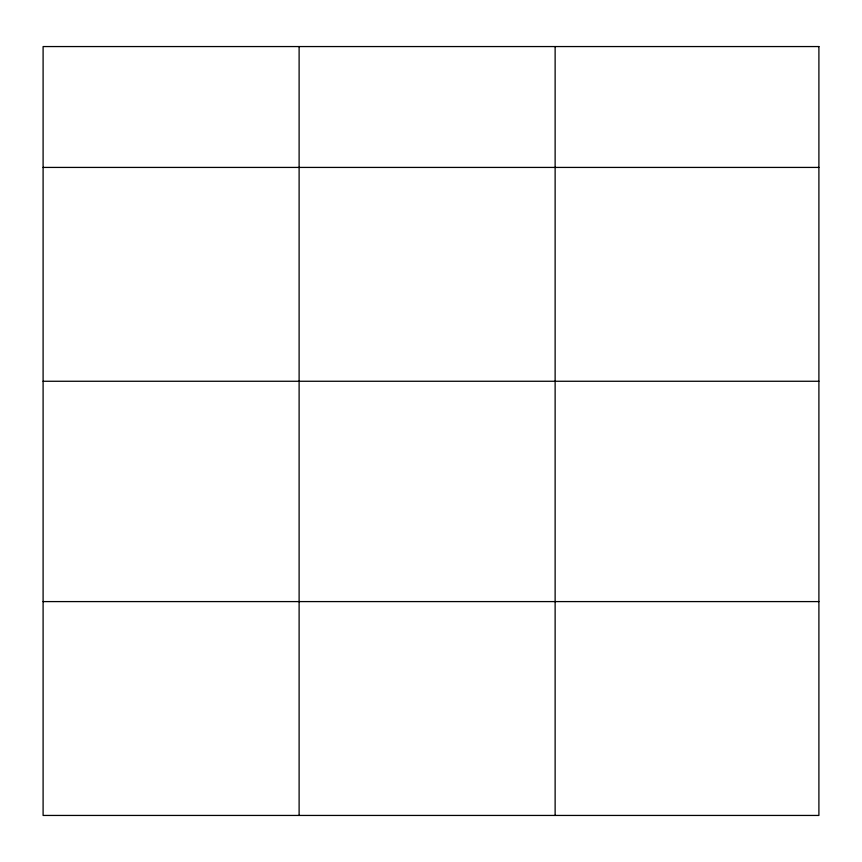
<?xml version="1.0" encoding="UTF-8"?>
<svg xmlns="http://www.w3.org/2000/svg" width="862" height="862" viewBox="0 0 862 862"><rect width="100%" height="100%" fill="white"/><g stroke="black" fill="none" stroke-linecap="round" stroke-linejoin="round"><path stroke-width="1.29" d="M43.1 167.422L818.9 167.422M43.1 381.263L818.9 381.263M43.1 601.59L818.9 601.59M555.128 46.559L555.128 815.441M299.114 46.559L299.114 815.441M818.9 46.559L43.1 46.559L43.1 815.441L818.9 815.441L818.9 46.559"/></g></svg>
